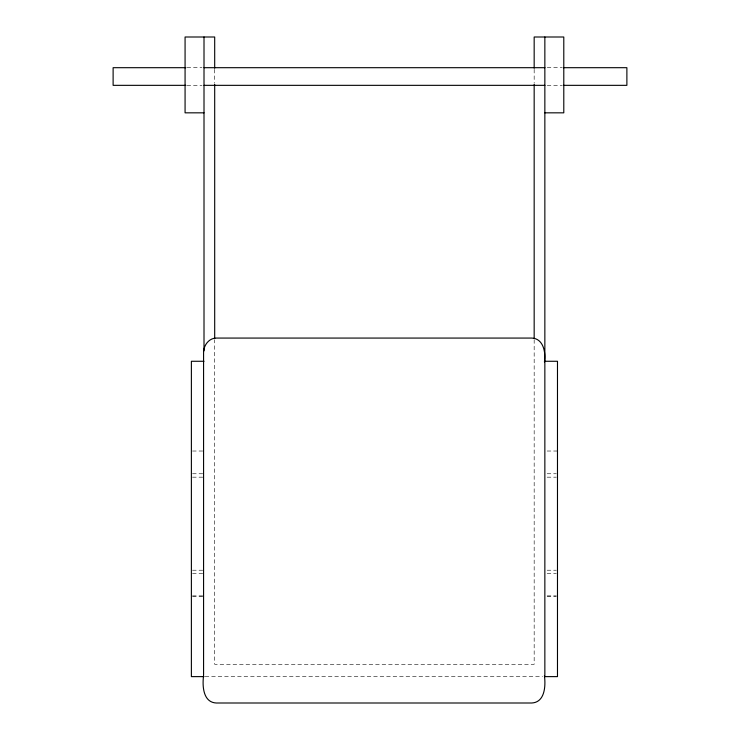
<?xml version="1.0" encoding="UTF-8"?>
<svg xmlns="http://www.w3.org/2000/svg" width="740" height="740" viewBox="0 0 740 740"><rect width="100%" height="100%" fill="white"/><g stroke="black" fill="none" stroke-linecap="round" stroke-linejoin="round"><path stroke-width="0.56" stroke-dasharray="3.7 2.78" d="M187.007 67.692L202.011 67.692M547.221 67.692L562.234 67.692M187.007 85.341L202.011 85.341M547.221 85.341L562.234 85.341M192.529 451.021L204.009 451.021M547.147 451.021L557.479 451.021M192.529 473.757L202.862 473.757M547.147 473.757L556.332 473.757M192.529 477.171L202.862 477.171M547.147 477.171L556.332 477.171M192.529 570.216L202.862 570.216M547.147 570.216L556.332 570.216M192.529 573.63L202.862 573.63M547.147 573.63L556.332 573.63M192.529 595.885L202.862 595.885M547.147 595.885L556.332 595.885M192.529 596.366L202.862 596.366M547.147 596.366L556.332 596.366M205.165 676.619L542.54 676.619M534.169 69.347L534.169 83.213M534.169 339.697L534.169 664.335L214.692 664.335L214.692 339.697M214.692 69.347L214.692 83.213"/><path stroke-width="1.11" d="M185.851 67.692L113.118 67.692L113.118 85.341L185.851 85.341M204.009 67.692L544.918 67.692M563.39 67.692L626.882 67.692L626.882 85.341L563.39 85.341M204.009 85.341L544.918 85.341M204.009 112.832L185.074 112.832L185.074 37L214.692 37L214.692 68.191M544.853 112.832L563.788 112.832L563.788 37L534.169 37L534.169 68.191M204.009 361.268L191.383 361.268L191.383 676.619L204.009 676.619M544.853 361.268L557.479 361.268L557.479 676.619L544.853 676.619L544.853 37M544.427 361.925C545.935 352.675 543.548 338.532 531.801 338.069L216.2 338.069C208.699 338.189 203.482 345.626 203.574 352.703L203.574 674.991M544.427 675.685C545.732 685.518 545.149 702.279 531.801 703L216.2 703C202.853 702.279 202.27 685.518 203.574 675.685M534.169 84.369L534.169 338.541M214.692 84.369L214.692 338.541M204.009 37L204.009 350.825"/></g></svg>
